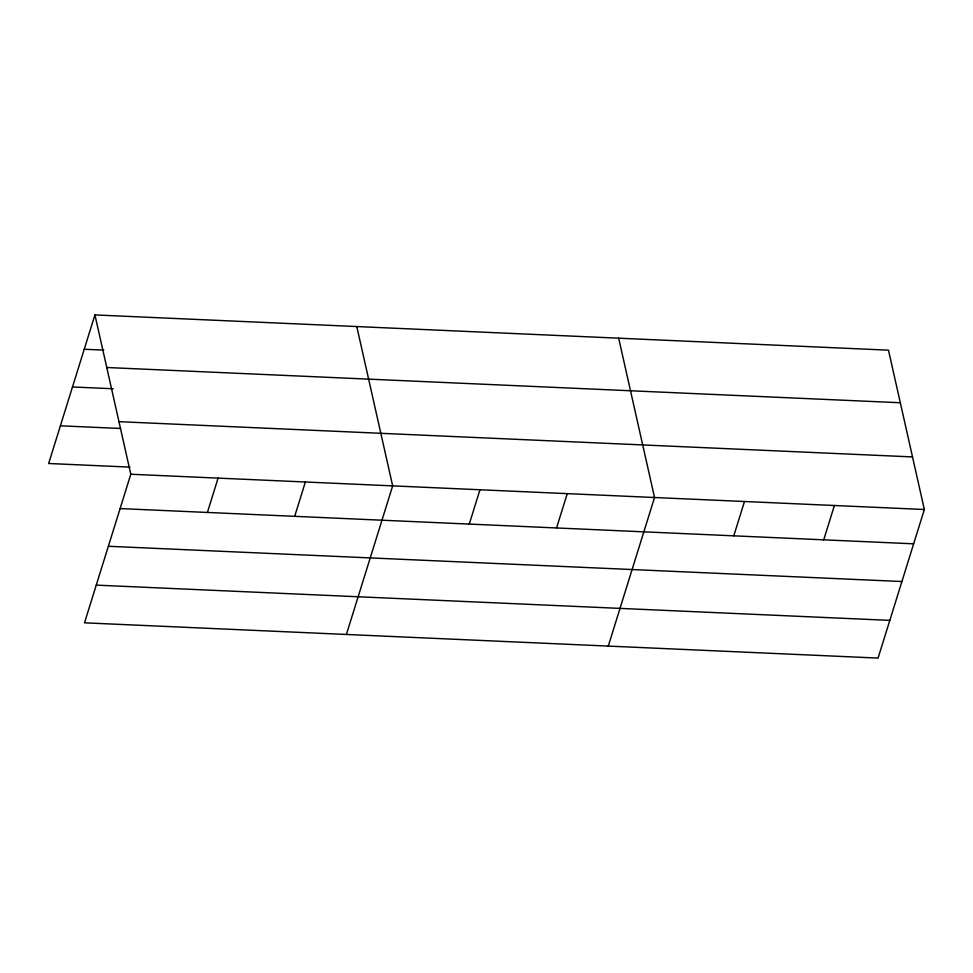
<?xml version="1.0" encoding="UTF-8"?>
<svg xmlns="http://www.w3.org/2000/svg" width="973" height="973" viewBox="0 0 973 973"><rect width="100%" height="100%" fill="white"/><g stroke="black" fill="none" stroke-linecap="round" stroke-linejoin="round"><path stroke-width="1.46" d="M94.928 314.924L130.796 474.24L84.517 622.829L878.072 658.076L924.35 509.499L888.483 350.171L94.928 314.924L48.65 463.501L129.92 467.113M207.395 512.455L218.086 478.12M294.685 516.335L305.376 482M346.4 634.457L392.666 485.88L356.799 326.563M469.266 524.082L479.957 489.76M556.556 527.962L567.247 493.627M608.271 646.084L654.537 497.507L618.67 338.19M733.788 535.831L744.479 501.509M823.717 539.833L834.408 505.498M84.237 349.258L103.795 350.122M106.762 367.502L900.317 402.749M72.489 386.962L113.123 388.762M118.961 421.674L912.516 456.921M60.387 425.809L120.591 428.473M130.796 474.24L924.35 509.499M120.105 508.575L913.659 543.822M108.368 546.279L901.91 581.526M96.266 585.126L889.821 620.373"/></g></svg>
